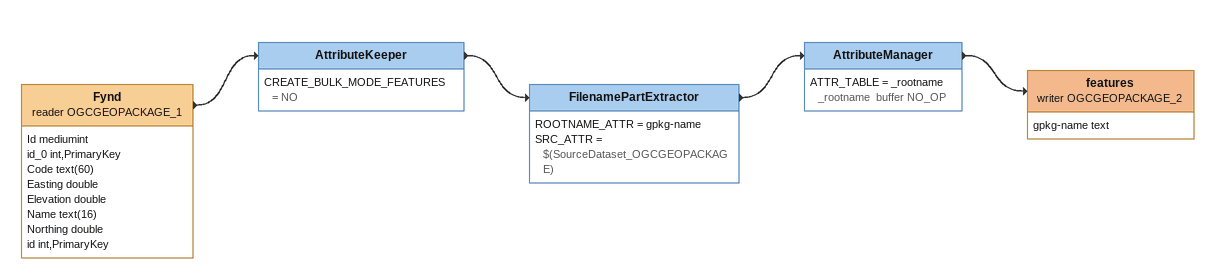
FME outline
Fynd (reader OGCGEOPACKAGE_1)
    attributes: Id mediumint, id_0 int,PrimaryKey, Code text(60), Easting double, Elevation double, Name text(16), Northing double, id int,PrimaryKey
    -> AttributeKeeper
AttributeKeeper
    CREATE_BULK_MODE_FEATURES = NO
    -> FilenamePartExtractor
FilenamePartExtractor
    ROOTNAME_ATTR = gpkg-name
    SRC_ATTR = $(SourceDataset_OGCGEOPACKAGE)
    -> AttributeManager
AttributeManager
    ATTR_TABLE = _rootname _rootname  buffer NO_OP
    -> features (writer OGCGEOPACKAGE_2)
features (writer OGCGEOPACKAGE_2)
    attributes: gpkg-name text
